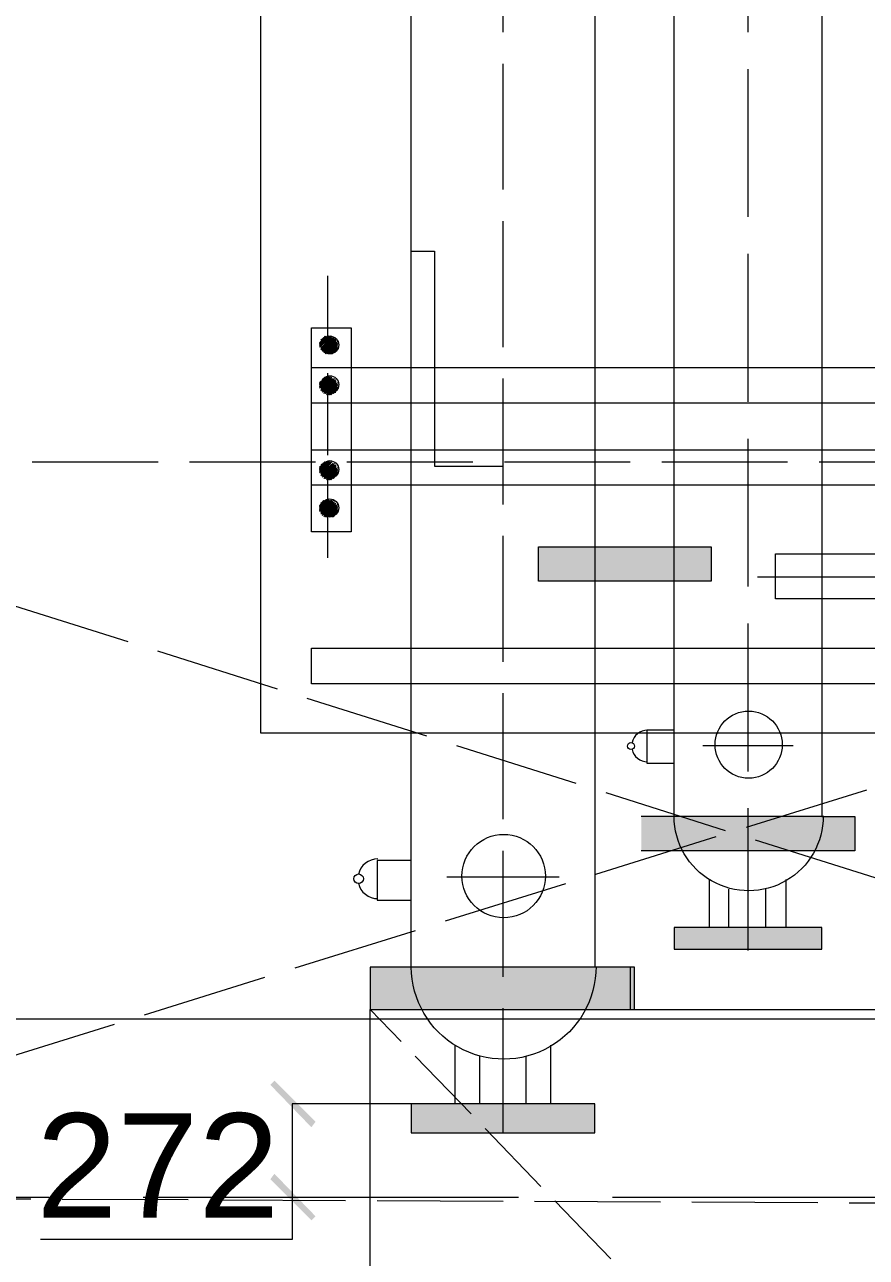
# Model space of a CAD drawing. Header units: inches. Extents: x 2602 to 127694, y 109 to 91908.
# Drawn here: x 18421 to 20438, y 26531 to 29485 of the extents above; entities that cross this region are included whole.
import ezdxf

# ---------------------------------------------------------------- set-up
doc = ezdxf.new("R2010")
doc.units = ezdxf.units.IN
doc.header["$MEASUREMENT"] = 0
doc.linetypes.add('PDF_IMPORT', pattern=[1, 0.8, -0.2])
doc.layers.add('PDF_Geometry', color=7, linetype='Continuous')
doc.layers.add('PDF_Solid Fills', color=7, linetype='Continuous', true_color=0x724639)
doc.layers.add('PDF_Text', color=230, linetype='Continuous', true_color=0xff007f)
doc.styles.add('PDF Arial', font='arial.ttf')

msp = doc.modelspace()

# ---------------------------------------------------------------- hatches: boundary and pattern name
at = {"layer": 'PDF_Solid Fills', "true_color": 0xb85b72, "transparency": 33554559}
msp.add_hatch(color=13, dxfattribs=at).paths.add_polyline_path([(20065.8, 28233.4), (19652.5, 28233.4), (19652.5, 28151.4), (20065.8, 28151.4)])
at = {"layer": 'PDF_Solid Fills', "true_color": 0x5bb8b8, "transparency": 33554559}
for points in [[(20410.2, 27587.2), (19898.5, 27587.2), (19898.5, 27505.2), (20410.2, 27505.2)], [(20331.5, 27321.5), (19977.2, 27321.5), (19977.2, 27269), (20331.5, 27269)], [(19882.1, 27226.4), (19249.1, 27226.4), (19249.1, 27124.7), (19882.1, 27124.7)], [(19787, 26898.4), (19347.5, 26898.4), (19347.5, 26829.5), (19787, 26829.5)]]:
    msp.add_hatch(color=123, dxfattribs=at).paths.add_polyline_path(points)
at = {"layer": 'PDF_Solid Fills', "true_color": 0x00b8b8, "transparency": 33554559}
for points in [[(19108, 26842.6), (19117.8, 26855.7), (19019.4, 26954.1), (19009.6, 26944.3)], [(19019.4, 26731.1), (19009.6, 26718), (19108, 26619.6), (19117.8, 26629.4)]]:
    msp.add_hatch(color=132, dxfattribs=at).paths.add_polyline_path(points)

# ---------------------------------------------------------------- linework, layer by layer
at = {"layer": 'PDF_Geometry', "linetype": 'PDF_IMPORT', "lineweight": 0, "ltscale": 377.218032}
msp.add_lwpolyline([(19567.2, 31654.6), (19567.2, 26829.5)], dxfattribs=at)
at = {"layer": 'PDF_Geometry', "linetype": 'PDF_IMPORT', "lineweight": 0, "ltscale": 442.821168}
msp.add_lwpolyline([(20154.4, 31149.5), (20154.4, 27265.8)], dxfattribs=at)
at = {"layer": 'PDF_Geometry', "color": 123, "lineweight": 0, "true_color": 0x5bb8b8}
for points in [[(19347.5, 31080.6), (19787, 31080.6), (19787, 27226.4), (19347.5, 27226.4)], [(19977.2, 30690.2), (20331.5, 30690.2), (20331.5, 27587.2), (19977.2, 27587.2)], [(20154.4, 27269), (20331.5, 27269), (20331.5, 27321.5), (20154.4, 27321.5), (19977.2, 27321.5), (19977.2, 27269)], [(19567.2, 26829.5), (19787, 26829.5), (19787, 26898.4), (19567.2, 26898.4), (19347.5, 26898.4), (19347.5, 26829.5)]]:
    msp.add_lwpolyline(points, close=True, dxfattribs=at)
at = {"layer": 'PDF_Geometry', "color": 13, "lineweight": 0, "true_color": 0xb85b5b}
msp.add_lwpolyline([(18986.6, 30703.4), (21679.6, 30703.4), (21679.6, 27787.3), (18986.6, 27787.3)], close=True, dxfattribs=at)
at = {"layer": 'PDF_Geometry', "color": 13, "lineweight": 0, "true_color": 0xb85b72}
for points in [[(19347.5, 28941.9), (19347.5, 28941.9)], [(19347.5, 28941.9), (19403.2, 28941.9), (19403.2, 28426.9), (19567.2, 28426.9)]]:
    msp.add_lwpolyline(points, dxfattribs=at)
at = {"layer": 'PDF_Geometry', "linetype": 'PDF_IMPORT', "lineweight": 0, "ltscale": 246.01176}
msp.add_lwpolyline([(19147.4, 28207.2), (19147.4, 28882.9)], dxfattribs=at)
at = {"layer": 'PDF_Geometry', "color": 242, "lineweight": 0, "true_color": 0xdd0037}
for points in [[(19108, 28758.2), (19203.1, 28758.2), (19203.1, 28269.5), (19108, 28269.5)], [(19127.7, 28715.6), (19150.6, 28738.5), (19127.7, 28715.6), (19150.6, 28738.5), (19127.7, 28715.6), (19150.6, 28738.5), (19127.7, 28715.6), (19150.6, 28738.5), (19127.7, 28715.6), (19150.6, 28738.5), (19127.7, 28715.6), (19150.6, 28738.5), (19127.7, 28715.6), (19150.6, 28738.5), (19127.7, 28715.6), (19150.6, 28738.5), (19127.7, 28715.6), (19150.6, 28738.5), (19127.7, 28715.6), (19153.9, 28738.5)], [(19140.8, 28305.6), (19170.3, 28331.8), (19140.8, 28305.6), (19170.3, 28331.8), (19140.8, 28305.6), (19170.3, 28331.8), (19140.8, 28305.6), (19170.3, 28331.8)], [(19144.1, 28305.6), (19170.3, 28328.5), (19144.1, 28305.6), (19170.3, 28328.5), (19144.1, 28305.6), (19170.3, 28328.5)], [(19147.4, 28305.6), (19170.3, 28325.2), (19147.4, 28305.6), (19170.3, 28325.2), (19147.4, 28305.6), (19170.3, 28325.2)]]:
    msp.add_lwpolyline(points, close=True, dxfattribs=at)
for points in [[(19140.8, 28738.5), (19131, 28725.4), (19144.1, 28738.5), (19131, 28722.1), (19144.1, 28738.5), (19127.7, 28722.1), (19144.1, 28738.5), (19127.7, 28722.1), (19144.1, 28738.5), (19127.7, 28722.1), (19144.1, 28738.5), (19127.7, 28722.1), (19144.1, 28738.5), (19127.7, 28722.1), (19144.1, 28738.5), (19127.7, 28722.1), (19147.4, 28738.5), (19127.7, 28718.9), (19147.4, 28738.5), (19127.7, 28718.9), (19147.4, 28738.5), (19127.7, 28718.9), (19147.4, 28738.5), (19127.7, 28718.9), (19147.4, 28738.5), (19127.7, 28718.9), (19147.4, 28738.5), (19127.7, 28718.9), (19147.4, 28738.5), (19127.7, 28718.9), (19147.4, 28738.5), (19127.7, 28718.9), (19150.6, 28738.5), (19127.7, 28718.9)], [(19127.7, 28712.3), (19153.9, 28738.5), (19127.7, 28712.3), (19153.9, 28738.5), (19127.7, 28712.3), (19153.9, 28738.5), (19127.7, 28712.3), (19153.9, 28738.5), (19127.7, 28712.3), (19153.9, 28738.5), (19127.7, 28712.3), (19153.9, 28738.5), (19127.7, 28712.3), (19153.9, 28738.5), (19127.7, 28712.3), (19153.9, 28738.5), (19127.7, 28712.3), (19153.9, 28738.5), (19127.7, 28712.3), (19153.9, 28738.5), (19127.7, 28712.3), (19157.2, 28738.5), (19127.7, 28712.3), (19157.2, 28738.5), (19131, 28709), (19157.2, 28738.5), (19131, 28709), (19157.2, 28738.5), (19131, 28709), (19157.2, 28738.5)], [(19140.8, 28735.3), (19131, 28725.4), (19140.8, 28735.3), (19131, 28725.4), (19140.8, 28735.3), (19131, 28725.4), (19140.8, 28735.3), (19131, 28725.4), (19140.8, 28735.3), (19131, 28728.7), (19137.5, 28735.3), (19131, 28728.7), (19137.5, 28735.3), (19131, 28728.7), (19137.5, 28735.3)], [(19163.8, 28735.3), (19134.2, 28702.5), (19163.8, 28735.3), (19134.2, 28705.7), (19163.8, 28735.3), (19131, 28705.7), (19160.5, 28735.3), (19131, 28705.7), (19160.5, 28735.3), (19131, 28705.7), (19160.5, 28735.3), (19131, 28705.7), (19160.5, 28735.3), (19131, 28705.7), (19160.5, 28735.3), (19131, 28705.7), (19160.5, 28735.3), (19131, 28705.7), (19160.5, 28735.3), (19131, 28705.7), (19160.5, 28735.3), (19131, 28705.7), (19160.5, 28735.3), (19131, 28705.7), (19160.5, 28735.3), (19131, 28705.7), (19160.5, 28735.3), (19131, 28705.7), (19160.5, 28735.3), (19131, 28705.7), (19160.5, 28735.3), (19131, 28705.7), (19160.5, 28735.3), (19131, 28709), (19160.5, 28735.3), (19131, 28709), (19157.2, 28735.3), (19131, 28709), (19157.2, 28735.3), (19131, 28709), (19157.2, 28735.3), (19131, 28709), (19157.2, 28735.3), (19131, 28709), (19157.2, 28735.3), (19131, 28709), (19157.2, 28735.3), (19131, 28709), (19157.2, 28735.3), (19131, 28709), (19157.2, 28735.3), (19131, 28709), (19157.2, 28735.3)], [(19134.2, 28728.7), (19137.5, 28732)], [(19137.5, 28702.5), (19167, 28732), (19134.2, 28702.5), (19167, 28732), (19134.2, 28702.5), (19163.8, 28732), (19134.2, 28702.5), (19163.8, 28732), (19134.2, 28702.5), (19163.8, 28732), (19134.2, 28702.5), (19163.8, 28732), (19134.2, 28702.5), (19163.8, 28732), (19134.2, 28702.5), (19163.8, 28732), (19134.2, 28702.5), (19163.8, 28732), (19134.2, 28702.5), (19163.8, 28732), (19134.2, 28702.5), (19163.8, 28732), (19134.2, 28702.5), (19163.8, 28732), (19134.2, 28702.5), (19163.8, 28732), (19134.2, 28702.5), (19163.8, 28732), (19134.2, 28702.5), (19163.8, 28732), (19134.2, 28702.5), (19163.8, 28732), (19134.2, 28702.5), (19163.8, 28732), (19134.2, 28702.5), (19163.8, 28732)], [(19137.5, 28699.2), (19167, 28732), (19137.5, 28699.2), (19167, 28728.7), (19137.5, 28699.2), (19167, 28728.7), (19137.5, 28699.2), (19167, 28728.7), (19137.5, 28699.2), (19167, 28728.7), (19137.5, 28699.2), (19167, 28728.7), (19137.5, 28699.2), (19167, 28728.7), (19137.5, 28699.2), (19167, 28728.7), (19137.5, 28699.2), (19167, 28728.7), (19137.5, 28699.2), (19167, 28728.7), (19137.5, 28699.2), (19167, 28728.7), (19137.5, 28699.2), (19167, 28728.7), (19137.5, 28699.2), (19167, 28728.7), (19137.5, 28699.2), (19167, 28728.7), (19137.5, 28699.2), (19167, 28728.7), (19137.5, 28699.2), (19167, 28728.7), (19140.8, 28699.2), (19167, 28728.7)], [(19140.8, 28699.2), (19167, 28725.4), (19140.8, 28699.2), (19167, 28725.4), (19140.8, 28699.2), (19167, 28725.4), (19140.8, 28699.2), (19167, 28725.4), (19140.8, 28699.2), (19167, 28725.4), (19140.8, 28699.2), (19170.3, 28725.4), (19140.8, 28699.2), (19170.3, 28725.4), (19140.8, 28699.2), (19170.3, 28725.4), (19140.8, 28695.9), (19170.3, 28725.4), (19140.8, 28695.9), (19170.3, 28725.4), (19140.8, 28695.9), (19170.3, 28725.4), (19140.8, 28695.9), (19170.3, 28725.4), (19140.8, 28695.9), (19170.3, 28725.4), (19144.1, 28695.9), (19170.3, 28725.4)], [(19144.1, 28695.9), (19170.3, 28722.1), (19144.1, 28695.9), (19170.3, 28722.1), (19144.1, 28695.9), (19170.3, 28722.1), (19144.1, 28695.9), (19170.3, 28722.1), (19144.1, 28695.9), (19170.3, 28722.1), (19144.1, 28695.9), (19170.3, 28722.1), (19144.1, 28695.9), (19170.3, 28722.1), (19144.1, 28695.9), (19170.3, 28722.1), (19144.1, 28695.9), (19170.3, 28722.1), (19144.1, 28695.9), (19170.3, 28722.1), (19144.1, 28695.9), (19170.3, 28722.1), (19147.4, 28695.9), (19170.3, 28722.1)], [(19147.4, 28695.9), (19170.3, 28718.9), (19147.4, 28695.9), (19170.3, 28718.9), (19147.4, 28695.9), (19170.3, 28718.9), (19147.4, 28695.9), (19170.3, 28718.9), (19147.4, 28695.9), (19170.3, 28718.9), (19147.4, 28695.9), (19170.3, 28718.9), (19147.4, 28695.9), (19170.3, 28718.9), (19147.4, 28695.9), (19170.3, 28718.9), (19147.4, 28695.9), (19170.3, 28718.9), (19147.4, 28695.9), (19170.3, 28718.9), (19150.6, 28695.9), (19170.3, 28715.6), (19150.6, 28695.9), (19170.3, 28715.6), (19150.6, 28695.9), (19170.3, 28715.6), (19150.6, 28695.9), (19170.3, 28715.6), (19150.6, 28695.9), (19170.3, 28715.6), (19150.6, 28695.9), (19170.3, 28715.6), (19150.6, 28695.9), (19170.3, 28715.6), (19150.6, 28695.9), (19170.3, 28715.6), (19150.6, 28695.9)], [(19153.9, 28695.9), (19170.3, 28715.6), (19153.9, 28695.9), (19170.3, 28712.3), (19153.9, 28695.9), (19170.3, 28712.3), (19153.9, 28695.9), (19170.3, 28712.3), (19153.9, 28695.9), (19170.3, 28712.3), (19153.9, 28695.9), (19170.3, 28712.3), (19153.9, 28695.9), (19170.3, 28712.3), (19153.9, 28695.9), (19170.3, 28712.3), (19157.2, 28695.9), (19170.3, 28709), (19157.2, 28695.9), (19170.3, 28709), (19157.2, 28695.9), (19170.3, 28709), (19157.2, 28695.9), (19170.3, 28709), (19157.2, 28699.2), (19170.3, 28709)], [(19157.2, 28699.2), (19167, 28709), (19160.5, 28699.2), (19167, 28705.7), (19160.5, 28699.2), (19167, 28705.7), (19160.5, 28699.2), (19167, 28705.7), (19160.5, 28699.2)], [(19163.8, 28699.2), (19167, 28705.7)], [(19163.8, 28702.5), (19167, 28702.5)], [(19127.7, 28627), (19144.1, 28640.1), (19131, 28627), (19144.1, 28640.1), (19131, 28627), (19140.8, 28640.1), (19131, 28627), (19140.8, 28640.1), (19131, 28627), (19140.8, 28640.1), (19131, 28627), (19140.8, 28640.1)], [(19127.7, 28623.7), (19144.1, 28640.1), (19127.7, 28623.7), (19144.1, 28640.1), (19127.7, 28623.7), (19144.1, 28640.1), (19127.7, 28623.7), (19144.1, 28640.1), (19127.7, 28623.7), (19144.1, 28640.1), (19127.7, 28623.7), (19147.4, 28640.1), (19127.7, 28623.7), (19147.4, 28640.1), (19127.7, 28623.7), (19147.4, 28640.1), (19127.7, 28620.5), (19147.4, 28640.1), (19127.7, 28620.5), (19147.4, 28640.1), (19127.7, 28620.5), (19147.4, 28640.1), (19127.7, 28620.5), (19147.4, 28640.1), (19127.7, 28620.5), (19147.4, 28640.1), (19127.7, 28620.5), (19150.6, 28640.1), (19127.7, 28620.5), (19150.6, 28640.1), (19127.7, 28620.5), (19150.6, 28640.1), (19127.7, 28620.5)], [(19127.7, 28617.2), (19150.6, 28640.1), (19127.7, 28617.2), (19150.6, 28640.1), (19127.7, 28617.2), (19150.6, 28640.1), (19127.7, 28617.2), (19150.6, 28640.1), (19127.7, 28617.2), (19150.6, 28640.1), (19127.7, 28617.2), (19150.6, 28640.1), (19127.7, 28617.2), (19150.6, 28640.1), (19127.7, 28617.2), (19153.9, 28640.1), (19127.7, 28617.2), (19153.9, 28640.1), (19127.7, 28617.2), (19153.9, 28640.1), (19127.7, 28617.2), (19153.9, 28640.1), (19127.7, 28613.9), (19153.9, 28640.1), (19127.7, 28613.9), (19153.9, 28640.1), (19127.7, 28613.9), (19153.9, 28640.1), (19127.7, 28613.9), (19153.9, 28640.1), (19127.7, 28613.9), (19153.9, 28640.1), (19127.7, 28613.9), (19153.9, 28640.1), (19127.7, 28613.9), (19153.9, 28640.1), (19127.7, 28613.9), (19157.2, 28640.1), (19127.7, 28613.9), (19157.2, 28640.1), (19131, 28613.9), (19157.2, 28640.1), (19131, 28613.9), (19157.2, 28640.1), (19131, 28613.9)], [(19131, 28610.6), (19157.2, 28640.1), (19131, 28610.6), (19157.2, 28640.1), (19131, 28610.6), (19157.2, 28640.1), (19131, 28610.6), (19157.2, 28640.1), (19131, 28610.6), (19157.2, 28640.1), (19131, 28610.6), (19157.2, 28640.1), (19131, 28610.6), (19157.2, 28640.1), (19131, 28610.6), (19157.2, 28640.1), (19131, 28610.6), (19157.2, 28636.9), (19131, 28610.6), (19160.5, 28636.9), (19131, 28610.6), (19160.5, 28636.9), (19131, 28610.6), (19160.5, 28636.9), (19131, 28610.6), (19160.5, 28636.9), (19131, 28610.6), (19160.5, 28636.9), (19131, 28607.3), (19160.5, 28636.9), (19131, 28607.3), (19160.5, 28636.9), (19131, 28607.3), (19160.5, 28636.9), (19131, 28607.3), (19160.5, 28636.9), (19131, 28607.3), (19160.5, 28636.9), (19131, 28607.3), (19160.5, 28636.9), (19131, 28607.3), (19160.5, 28636.9), (19131, 28607.3), (19160.5, 28636.9), (19131, 28607.3), (19160.5, 28636.9), (19131, 28607.3), (19160.5, 28636.9), (19131, 28607.3), (19163.8, 28636.9), (19134.2, 28607.3), (19163.8, 28636.9), (19134.2, 28607.3), (19163.8, 28636.9), (19134.2, 28607.3), (19163.8, 28636.9), (19134.2, 28607.3), (19163.8, 28636.9), (19134.2, 28607.3), (19163.8, 28636.9), (19134.2, 28604.1), (19163.8, 28636.9), (19134.2, 28604.1), (19163.8, 28636.9)], [(19167, 28627), (19140.8, 28600.8), (19167, 28627), (19140.8, 28600.8), (19167, 28630.3), (19140.8, 28600.8), (19167, 28630.3), (19140.8, 28600.8), (19167, 28630.3), (19140.8, 28600.8), (19167, 28630.3), (19140.8, 28600.8), (19167, 28630.3), (19137.5, 28600.8), (19167, 28630.3), (19137.5, 28600.8), (19167, 28630.3), (19137.5, 28600.8), (19167, 28630.3), (19137.5, 28600.8), (19167, 28630.3), (19137.5, 28600.8), (19167, 28630.3), (19137.5, 28600.8), (19167, 28630.3), (19137.5, 28600.8), (19167, 28630.3), (19137.5, 28600.8), (19167, 28630.3), (19137.5, 28600.8), (19167, 28630.3), (19137.5, 28600.8), (19167, 28630.3), (19137.5, 28600.8), (19167, 28633.6), (19137.5, 28604.1), (19167, 28633.6), (19137.5, 28604.1), (19167, 28633.6), (19137.5, 28604.1), (19167, 28633.6), (19137.5, 28604.1), (19167, 28633.6), (19137.5, 28604.1), (19167, 28633.6), (19134.2, 28604.1), (19167, 28633.6), (19134.2, 28604.1), (19163.8, 28633.6), (19134.2, 28604.1), (19163.8, 28633.6), (19134.2, 28604.1), (19163.8, 28633.6), (19134.2, 28604.1), (19163.8, 28633.6), (19134.2, 28604.1), (19163.8, 28633.6), (19134.2, 28604.1), (19163.8, 28633.6), (19134.2, 28604.1), (19163.8, 28633.6), (19134.2, 28604.1), (19163.8, 28633.6), (19134.2, 28604.1), (19163.8, 28633.6), (19134.2, 28604.1), (19163.8, 28633.6), (19134.2, 28604.1), (19163.8, 28633.6)], [(19140.8, 28600.8), (19170.3, 28627), (19140.8, 28600.8), (19170.3, 28627), (19140.8, 28600.8), (19170.3, 28627), (19140.8, 28600.8), (19170.3, 28627), (19140.8, 28600.8), (19170.3, 28627), (19140.8, 28600.8), (19170.3, 28627), (19140.8, 28600.8), (19170.3, 28627), (19140.8, 28600.8), (19170.3, 28627), (19144.1, 28600.8), (19170.3, 28627), (19144.1, 28600.8), (19170.3, 28627), (19144.1, 28600.8), (19170.3, 28627), (19144.1, 28600.8)], [(19170.3, 28627), (19144.1, 28597.5), (19170.3, 28623.7), (19144.1, 28597.5), (19170.3, 28623.7), (19144.1, 28597.5), (19170.3, 28623.7), (19144.1, 28597.5), (19170.3, 28623.7), (19144.1, 28597.5), (19170.3, 28623.7), (19144.1, 28597.5), (19170.3, 28623.7), (19144.1, 28597.5), (19170.3, 28623.7), (19144.1, 28597.5), (19170.3, 28623.7), (19147.4, 28597.5), (19170.3, 28623.7), (19147.4, 28597.5), (19170.3, 28623.7), (19147.4, 28597.5), (19170.3, 28623.7), (19147.4, 28597.5), (19170.3, 28620.5), (19147.4, 28597.5), (19170.3, 28620.5), (19147.4, 28597.5), (19170.3, 28620.5), (19147.4, 28597.5), (19170.3, 28620.5), (19147.4, 28597.5), (19170.3, 28620.5), (19147.4, 28597.5), (19170.3, 28620.5), (19147.4, 28597.5), (19170.3, 28620.5), (19147.4, 28597.5)], [(19150.6, 28597.5), (19170.3, 28620.5), (19150.6, 28597.5), (19170.3, 28620.5), (19150.6, 28597.5), (19170.3, 28620.5), (19150.6, 28597.5), (19170.3, 28617.2), (19150.6, 28597.5), (19170.3, 28617.2), (19150.6, 28597.5), (19170.3, 28617.2), (19150.6, 28597.5), (19170.3, 28617.2), (19150.6, 28597.5), (19170.3, 28617.2), (19150.6, 28597.5), (19170.3, 28617.2), (19153.9, 28597.5), (19170.3, 28617.2), (19153.9, 28597.5), (19170.3, 28617.2), (19153.9, 28597.5), (19170.3, 28613.9), (19153.9, 28597.5), (19170.3, 28613.9), (19153.9, 28597.5), (19170.3, 28613.9), (19153.9, 28597.5), (19170.3, 28613.9), (19153.9, 28597.5), (19170.3, 28613.9), (19153.9, 28597.5)], [(19157.2, 28600.8), (19170.3, 28613.9), (19157.2, 28600.8), (19170.3, 28613.9), (19157.2, 28600.8), (19170.3, 28610.6), (19157.2, 28600.8), (19170.3, 28610.6), (19157.2, 28600.8), (19170.3, 28610.6), (19157.2, 28600.8), (19167, 28610.6), (19160.5, 28600.8), (19167, 28610.6), (19160.5, 28600.8), (19167, 28607.3), (19160.5, 28600.8), (19167, 28607.3), (19160.5, 28600.8)], [(19167, 28607.3), (19163.8, 28604.1), (19167, 28604.1)], [(19131, 28426.9), (19137.5, 28433.5), (19131, 28426.9), (19137.5, 28433.5), (19131, 28426.9), (19140.8, 28433.5), (19131, 28426.9), (19140.8, 28436.8), (19131, 28423.7), (19140.8, 28436.8), (19131, 28423.7), (19140.8, 28436.8), (19131, 28423.7), (19140.8, 28436.8), (19131, 28423.7), (19144.1, 28436.8), (19131, 28423.7), (19144.1, 28436.8), (19127.7, 28423.7), (19144.1, 28436.8), (19127.7, 28420.4), (19144.1, 28436.8), (19127.7, 28420.4), (19144.1, 28436.8), (19127.7, 28420.4), (19144.1, 28436.8), (19127.7, 28420.4), (19144.1, 28436.8), (19127.7, 28420.4), (19147.4, 28436.8), (19127.7, 28420.4), (19147.4, 28436.8), (19127.7, 28420.4), (19147.4, 28436.8), (19127.7, 28417.1), (19147.4, 28436.8), (19127.7, 28417.1), (19147.4, 28436.8), (19127.7, 28417.1), (19147.4, 28436.8), (19127.7, 28417.1), (19147.4, 28436.8), (19127.7, 28417.1), (19147.4, 28436.8), (19127.7, 28417.1), (19150.6, 28436.8), (19127.7, 28417.1), (19150.6, 28436.8), (19127.7, 28417.1), (19150.6, 28436.8), (19127.7, 28417.1), (19150.6, 28436.8), (19127.7, 28413.8), (19150.6, 28436.8), (19127.7, 28413.8), (19150.6, 28436.8), (19127.7, 28413.8), (19150.6, 28436.8), (19127.7, 28413.8), (19150.6, 28436.8), (19127.7, 28413.8), (19150.6, 28436.8), (19127.7, 28413.8), (19150.6, 28436.8), (19127.7, 28413.8), (19153.9, 28436.8), (19127.7, 28413.8), (19153.9, 28436.8), (19127.7, 28413.8), (19153.9, 28436.8), (19127.7, 28413.8), (19153.9, 28436.8), (19127.7, 28413.8)], [(19127.7, 28410.5), (19153.9, 28436.8), (19127.7, 28410.5), (19153.9, 28436.8), (19127.7, 28410.5), (19153.9, 28436.8), (19127.7, 28410.5), (19153.9, 28436.8), (19127.7, 28410.5), (19153.9, 28436.8), (19127.7, 28410.5), (19153.9, 28436.8), (19127.7, 28410.5), (19153.9, 28436.8), (19127.7, 28410.5), (19157.2, 28436.8), (19127.7, 28410.5), (19157.2, 28436.8), (19131, 28410.5), (19157.2, 28436.8), (19131, 28410.5), (19157.2, 28436.8), (19131, 28410.5), (19157.2, 28436.8), (19131, 28410.5)], [(19131, 28407.3), (19157.2, 28436.8), (19131, 28407.3), (19157.2, 28436.8), (19131, 28407.3), (19157.2, 28436.8), (19131, 28407.3), (19157.2, 28436.8), (19131, 28407.3), (19157.2, 28436.8), (19131, 28407.3), (19157.2, 28436.8), (19131, 28407.3), (19157.2, 28436.8), (19131, 28407.3), (19157.2, 28436.8), (19131, 28407.3), (19160.5, 28433.5), (19131, 28407.3), (19160.5, 28433.5), (19131, 28407.3), (19160.5, 28433.5), (19131, 28407.3), (19160.5, 28433.5), (19131, 28407.3), (19160.5, 28433.5), (19131, 28407.3), (19160.5, 28433.5), (19131, 28404), (19160.5, 28433.5), (19131, 28404), (19160.5, 28433.5), (19131, 28404), (19160.5, 28433.5), (19131, 28404), (19160.5, 28433.5), (19131, 28404), (19160.5, 28433.5), (19131, 28404), (19160.5, 28433.5), (19131, 28404), (19160.5, 28433.5), (19131, 28404), (19160.5, 28433.5), (19131, 28404), (19160.5, 28433.5), (19131, 28404), (19163.8, 28433.5), (19134.2, 28404), (19163.8, 28433.5), (19134.2, 28404), (19163.8, 28433.5), (19134.2, 28404), (19163.8, 28433.5), (19134.2, 28404), (19163.8, 28433.5), (19134.2, 28404), (19163.8, 28433.5), (19134.2, 28404), (19163.8, 28433.5), (19134.2, 28400.7), (19163.8, 28433.5), (19134.2, 28400.7), (19163.8, 28430.2), (19134.2, 28400.7), (19163.8, 28430.2), (19134.2, 28400.7), (19163.8, 28430.2), (19134.2, 28400.7), (19163.8, 28430.2), (19134.2, 28400.7), (19163.8, 28430.2), (19134.2, 28400.7), (19163.8, 28430.2), (19134.2, 28400.7), (19163.8, 28430.2), (19134.2, 28400.7), (19163.8, 28430.2), (19134.2, 28400.7), (19163.8, 28430.2), (19134.2, 28400.7), (19163.8, 28430.2), (19134.2, 28400.7), (19167, 28430.2), (19134.2, 28400.7), (19167, 28430.2), (19137.5, 28400.7), (19167, 28430.2), (19137.5, 28400.7), (19167, 28430.2), (19137.5, 28400.7), (19167, 28430.2), (19137.5, 28400.7), (19167, 28430.2), (19137.5, 28400.7), (19167, 28430.2), (19137.5, 28400.7), (19167, 28430.2), (19137.5, 28397.4), (19167, 28426.9), (19137.5, 28397.4), (19167, 28426.9), (19137.5, 28397.4), (19167, 28426.9), (19137.5, 28397.4), (19167, 28426.9), (19137.5, 28397.4), (19167, 28426.9), (19137.5, 28397.4), (19167, 28426.9), (19137.5, 28397.4), (19167, 28426.9), (19137.5, 28397.4), (19167, 28426.9), (19137.5, 28397.4), (19167, 28426.9), (19137.5, 28397.4), (19167, 28426.9), (19140.8, 28397.4), (19167, 28426.9), (19140.8, 28397.4), (19167, 28426.9), (19140.8, 28397.4), (19167, 28426.9), (19140.8, 28397.4), (19167, 28426.9), (19140.8, 28397.4), (19167, 28426.9)], [(19134.2, 28430.2), (19137.5, 28433.5), (19131, 28430.2)], [(19140.8, 28397.4), (19167, 28423.7), (19140.8, 28397.4), (19170.3, 28423.7), (19140.8, 28397.4), (19170.3, 28423.7), (19140.8, 28397.4), (19170.3, 28423.7), (19140.8, 28397.4), (19170.3, 28423.7), (19140.8, 28397.4), (19170.3, 28423.7), (19140.8, 28397.4), (19170.3, 28423.7), (19140.8, 28397.4), (19170.3, 28423.7), (19140.8, 28397.4), (19170.3, 28423.7), (19144.1, 28397.4), (19170.3, 28423.7), (19144.1, 28397.4), (19170.3, 28423.7), (19144.1, 28397.4), (19170.3, 28423.7), (19144.1, 28397.4), (19170.3, 28423.7), (19144.1, 28397.4), (19170.3, 28420.4), (19144.1, 28394.1), (19170.3, 28420.4), (19144.1, 28394.1), (19170.3, 28420.4), (19144.1, 28394.1), (19170.3, 28420.4), (19144.1, 28394.1), (19170.3, 28420.4), (19144.1, 28394.1), (19170.3, 28420.4), (19144.1, 28394.1), (19170.3, 28420.4), (19144.1, 28394.1)], [(19147.4, 28394.1), (19170.3, 28420.4), (19147.4, 28394.1), (19170.3, 28420.4), (19147.4, 28394.1), (19170.3, 28420.4), (19147.4, 28394.1), (19170.3, 28420.4), (19147.4, 28394.1), (19170.3, 28417.1), (19147.4, 28394.1), (19170.3, 28417.1), (19147.4, 28394.1), (19170.3, 28417.1), (19147.4, 28394.1), (19170.3, 28417.1), (19147.4, 28394.1), (19170.3, 28417.1), (19147.4, 28394.1), (19170.3, 28417.1), (19147.4, 28394.1), (19170.3, 28417.1), (19150.6, 28394.1), (19170.3, 28417.1), (19150.6, 28394.1), (19170.3, 28417.1), (19150.6, 28394.1), (19170.3, 28417.1)], [(19150.6, 28394.1), (19170.3, 28413.8), (19150.6, 28394.1), (19170.3, 28413.8), (19150.6, 28394.1), (19170.3, 28413.8), (19150.6, 28394.1), (19170.3, 28413.8), (19150.6, 28394.1), (19170.3, 28413.8), (19150.6, 28394.1), (19170.3, 28413.8), (19153.9, 28394.1), (19170.3, 28413.8), (19153.9, 28394.1), (19170.3, 28413.8), (19153.9, 28394.1), (19170.3, 28413.8)], [(19153.9, 28394.1), (19170.3, 28410.5), (19153.9, 28394.1), (19170.3, 28410.5), (19153.9, 28394.1), (19170.3, 28410.5), (19153.9, 28394.1), (19170.3, 28410.5), (19153.9, 28397.4), (19170.3, 28410.5), (19157.2, 28397.4), (19170.3, 28410.5), (19157.2, 28397.4), (19170.3, 28410.5)], [(19157.2, 28397.4), (19170.3, 28407.3), (19157.2, 28397.4), (19170.3, 28407.3), (19157.2, 28397.4), (19170.3, 28407.3), (19157.2, 28397.4), (19167, 28407.3), (19160.5, 28397.4), (19167, 28407.3), (19160.5, 28397.4), (19167, 28404), (19160.5, 28397.4), (19167, 28404), (19160.5, 28397.4)], [(19163.8, 28400.7), (19167, 28404), (19163.8, 28400.7)], [(19131, 28335.1), (19137.5, 28344.9), (19131, 28335.1), (19140.8, 28344.9), (19131, 28335.1), (19140.8, 28344.9), (19131, 28335.1), (19140.8, 28344.9), (19131, 28335.1), (19140.8, 28344.9), (19131, 28331.8), (19140.8, 28344.9), (19131, 28331.8), (19144.1, 28344.9), (19131, 28331.8), (19144.1, 28344.9), (19127.7, 28331.8), (19144.1, 28344.9), (19127.7, 28331.8), (19144.1, 28344.9), (19127.7, 28331.8), (19144.1, 28344.9), (19127.7, 28328.5), (19144.1, 28344.9), (19127.7, 28328.5), (19144.1, 28344.9), (19127.7, 28328.5), (19147.4, 28344.9), (19127.7, 28328.5), (19147.4, 28344.9), (19127.7, 28328.5), (19147.4, 28344.9), (19127.7, 28328.5), (19147.4, 28344.9), (19127.7, 28328.5), (19147.4, 28344.9), (19127.7, 28328.5), (19147.4, 28344.9), (19127.7, 28325.2), (19147.4, 28344.9), (19127.7, 28325.2), (19147.4, 28344.9), (19127.7, 28325.2), (19150.6, 28344.9), (19127.7, 28322), (19150.6, 28344.9), (19127.7, 28322), (19150.6, 28344.9), (19127.7, 28322), (19150.6, 28344.9), (19127.7, 28325.2), (19150.6, 28344.9), (19127.7, 28325.2), (19150.6, 28344.9), (19127.7, 28325.2), (19150.6, 28344.9), (19127.7, 28325.2), (19150.6, 28344.9), (19127.7, 28325.2), (19150.6, 28348.2), (19127.7, 28325.2), (19150.6, 28348.2), (19127.7, 28325.2)], [(19127.7, 28322), (19153.9, 28344.9), (19127.7, 28322), (19153.9, 28344.9), (19127.7, 28322), (19153.9, 28344.9), (19127.7, 28322), (19153.9, 28344.9), (19127.7, 28322), (19153.9, 28344.9), (19127.7, 28322), (19153.9, 28344.9), (19127.7, 28322), (19153.9, 28344.9), (19127.7, 28322), (19153.9, 28344.9), (19127.7, 28318.7), (19153.9, 28344.9), (19127.7, 28318.7), (19153.9, 28344.9), (19127.7, 28318.7), (19153.9, 28344.9), (19127.7, 28318.7), (19157.2, 28344.9), (19127.7, 28318.7), (19157.2, 28344.9), (19131, 28318.7), (19157.2, 28344.9), (19131, 28318.7), (19157.2, 28344.9), (19131, 28318.7), (19157.2, 28344.9), (19131, 28318.7), (19157.2, 28344.9), (19131, 28318.7), (19157.2, 28344.9), (19131, 28318.7), (19157.2, 28344.9), (19131, 28318.7), (19157.2, 28344.9), (19131, 28318.7)], [(19131, 28315.4), (19157.2, 28344.9), (19131, 28315.4), (19157.2, 28344.9), (19131, 28315.4), (19157.2, 28344.9), (19131, 28315.4), (19157.2, 28344.9), (19131, 28315.4), (19160.5, 28344.9), (19131, 28315.4), (19160.5, 28344.9), (19131, 28315.4), (19160.5, 28344.9), (19131, 28315.4), (19160.5, 28344.9), (19131, 28315.4), (19160.5, 28344.9), (19131, 28315.4), (19160.5, 28344.9), (19131, 28315.4), (19160.5, 28344.9), (19131, 28315.4), (19160.5, 28344.9), (19131, 28315.4), (19160.5, 28344.9), (19131, 28315.4), (19160.5, 28341.6), (19131, 28315.4), (19160.5, 28341.6), (19131, 28312.1), (19160.5, 28341.6), (19131, 28312.1), (19160.5, 28341.6), (19131, 28312.1), (19160.5, 28341.6), (19131, 28312.1), (19160.5, 28341.6), (19131, 28312.1), (19163.8, 28341.6), (19134.2, 28312.1), (19163.8, 28341.6), (19134.2, 28312.1), (19163.8, 28341.6), (19134.2, 28312.1), (19163.8, 28341.6), (19134.2, 28312.1), (19163.8, 28341.6), (19134.2, 28312.1), (19163.8, 28341.6), (19134.2, 28312.1), (19163.8, 28341.6), (19134.2, 28312.1), (19163.8, 28341.6), (19134.2, 28312.1), (19163.8, 28341.6), (19134.2, 28312.1), (19163.8, 28341.6), (19134.2, 28312.1), (19163.8, 28341.6), (19134.2, 28312.1), (19163.8, 28341.6), (19134.2, 28312.1)], [(19134.2, 28338.4), (19137.5, 28341.6), (19131, 28338.4), (19137.5, 28341.6), (19131, 28338.4)], [(19163.8, 28338.4), (19134.2, 28308.8), (19163.8, 28338.4), (19134.2, 28308.8), (19163.8, 28338.4), (19134.2, 28308.8), (19163.8, 28338.4), (19134.2, 28308.8), (19163.8, 28341.6), (19134.2, 28308.8), (19163.8, 28341.6), (19134.2, 28308.8), (19163.8, 28341.6)], [(19134.2, 28308.8), (19167, 28338.4), (19134.2, 28308.8), (19167, 28338.4), (19137.5, 28308.8), (19167, 28338.4), (19137.5, 28308.8), (19167, 28338.4), (19137.5, 28308.8), (19167, 28338.4), (19137.5, 28308.8), (19167, 28338.4), (19137.5, 28308.8), (19167, 28338.4), (19137.5, 28308.8), (19167, 28338.4), (19137.5, 28308.8), (19167, 28338.4), (19137.5, 28308.8), (19167, 28338.4), (19137.5, 28308.8), (19167, 28338.4), (19137.5, 28308.8), (19167, 28338.4), (19137.5, 28308.8), (19167, 28338.4), (19137.5, 28308.8), (19167, 28335.1), (19137.5, 28308.8), (19167, 28335.1), (19137.5, 28308.8), (19167, 28335.1), (19137.5, 28305.6), (19167, 28335.1), (19137.5, 28305.6), (19167, 28335.1), (19140.8, 28305.6), (19167, 28335.1), (19140.8, 28305.6), (19167, 28335.1), (19140.8, 28305.6), (19167, 28335.1), (19140.8, 28305.6), (19167, 28335.1), (19140.8, 28305.6), (19167, 28335.1), (19140.8, 28305.6), (19167, 28335.1)], [(19140.8, 28305.6), (19170.3, 28335.1), (19140.8, 28305.6), (19170.3, 28335.1), (19140.8, 28305.6), (19170.3, 28335.1), (19140.8, 28305.6), (19170.3, 28335.1)], [(19144.1, 28305.6), (19170.3, 28331.8), (19144.1, 28305.6), (19170.3, 28331.8), (19144.1, 28305.6), (19170.3, 28331.8), (19144.1, 28305.6), (19170.3, 28331.8), (19144.1, 28305.6), (19170.3, 28331.8), (19144.1, 28305.6), (19170.3, 28331.8), (19144.1, 28305.6), (19170.3, 28331.8), (19144.1, 28305.6), (19170.3, 28331.8), (19144.1, 28305.6), (19170.3, 28331.8)], [(19147.4, 28305.6), (19170.3, 28328.5), (19147.4, 28305.6), (19170.3, 28328.5), (19147.4, 28305.6), (19170.3, 28328.5), (19147.4, 28305.6), (19170.3, 28328.5), (19147.4, 28305.6), (19170.3, 28328.5), (19147.4, 28305.6), (19170.3, 28328.5), (19147.4, 28305.6), (19170.3, 28328.5), (19147.4, 28305.6), (19170.3, 28328.5)], [(19150.6, 28305.6), (19170.3, 28325.2), (19150.6, 28305.6), (19170.3, 28325.2), (19150.6, 28305.6), (19170.3, 28325.2), (19150.6, 28305.6), (19170.3, 28325.2), (19150.6, 28305.6), (19170.3, 28325.2), (19150.6, 28305.6), (19170.3, 28325.2), (19150.6, 28305.6), (19170.3, 28322), (19150.6, 28305.6), (19170.3, 28322), (19150.6, 28305.6), (19170.3, 28322), (19153.9, 28305.6), (19170.3, 28322), (19153.9, 28305.6), (19170.3, 28322), (19153.9, 28305.6), (19170.3, 28322), (19153.9, 28305.6), (19170.3, 28322), (19153.9, 28305.6), (19170.3, 28322), (19153.9, 28305.6), (19170.3, 28318.7), (19153.9, 28305.6), (19170.3, 28318.7), (19153.9, 28305.6)], [(19157.2, 28305.6), (19170.3, 28318.7), (19157.2, 28305.6), (19170.3, 28318.7), (19157.2, 28305.6), (19170.3, 28318.7), (19157.2, 28305.6), (19170.3, 28318.7), (19157.2, 28305.6), (19170.3, 28315.4), (19157.2, 28305.6), (19167, 28315.4), (19160.5, 28305.6), (19167, 28315.4), (19160.5, 28305.6), (19167, 28315.4), (19160.5, 28308.8), (19167, 28315.4)], [(19160.5, 28308.8), (19167, 28312.1), (19163.8, 28308.8), (19167, 28312.1)]]:
    msp.add_lwpolyline(points, dxfattribs=at)
at = {"layer": 'PDF_Geometry', "color": 244, "lineweight": 0, "true_color": 0x940025}
for points in [[(19108, 28663.1), (21571.4, 28663.1), (21571.4, 28577.8), (19108, 28577.8)], [(19108, 28466.3), (21571.4, 28466.3), (21571.4, 28381), (19108, 28381)], [(19108, 27990.7), (21571.4, 27990.7), (21571.4, 27905.4), (19108, 27905.4)]]:
    msp.add_lwpolyline(points, close=True, dxfattribs=at)
at = {"layer": 'PDF_Geometry', "linetype": 'PDF_IMPORT', "lineweight": 0, "ltscale": 377.218032}
msp.add_lwpolyline([(17307.2, 28436.8), (22962.2, 28436.8), (22962.2, 26649.1), (17307.2, 26675.3)], close=True, dxfattribs=at)
at = {"layer": 'PDF_Geometry', "linetype": 'PDF_IMPORT', "lineweight": 0, "ltscale": 375.517072}
msp.add_lwpolyline([(17307.2, 28436.8), (22962.2, 26649.1)], dxfattribs=at)
at = {"layer": 'PDF_Geometry', "linetype": 'PDF_IMPORT', "lineweight": 0, "ltscale": 377.659881}
msp.add_lwpolyline([(30309.7, 26645.8), (28613.9, 26649.1), (22962.2, 28436.8), (22962.2, 26675.3), (28613.9, 26649.1), (28613.9, 28436.8), (22962.2, 28436.8), (17307.2, 26675.3)], dxfattribs=at)
at = {"layer": 'PDF_Geometry', "color": 13, "lineweight": 0, "true_color": 0xb85b72}
for points in [[(19652.5, 28233.4), (20065.8, 28233.4), (20065.8, 28151.4), (19652.5, 28151.4)], [(20220, 28217), (20659.5, 28217), (20659.5, 28108.8), (20220, 28108.8)]]:
    msp.add_lwpolyline(points, close=True, dxfattribs=at)
at = {"layer": 'PDF_Geometry', "lineweight": 0}
for points in [[(20177.3, 28161.2), (20705.4, 28161.2)], [(20046.1, 27757.8), (20262.6, 27757.8)], [(19432.7, 27442.9), (19701.7, 27442.9)]]:
    msp.add_lwpolyline(points, dxfattribs=at)
at = {"layer": 'PDF_Geometry', "color": 123, "lineweight": 0, "true_color": 0x5bb8b8}
for points in [[(19977.2, 27793.9), (19911.6, 27793.9), (19911.6, 27715.1), (19977.2, 27715.1)], [(20331.5, 27587.2), (20410.2, 27587.2), (20410.2, 27505.2), (19898.5, 27505.2)], [(19347.5, 27482.2), (19265.5, 27482.2), (19265.5, 27387.1), (19347.5, 27387.1)], [(20062.5, 27321.5), (20062.5, 27436.3)], [(20108.5, 27321.5), (20108.5, 27413.4)], [(20197, 27321.5), (20197, 27413.4)], [(20246.2, 27321.5), (20246.2, 27436.3)], [(19872.3, 27226.4), (19872.3, 27124.7)], [(19452.4, 26898.4), (19452.4, 27039.4)], [(19682, 26898.4), (19682, 27039.4)], [(19511.5, 26898.4), (19511.5, 27013.2)], [(19623, 26898.4), (19623, 27013.2)]]:
    msp.add_lwpolyline(points, dxfattribs=at)
for points in [[(20334.8, 27588.9, -1.000002), (19977.2, 27587.2), (19898.5, 27587.2)], [(19790.3, 27228, -1.000002), (19347.5, 27226.4), (19249.1, 27226.4), (19249.1, 27124.7), (19882.1, 27124.7), (19882.1, 27226.4), (19787, 27226.4)]]:
    msp.add_lwpolyline(points, format="xyb", dxfattribs=at)
at = {"layer": 'PDF_Geometry', "color": 132, "lineweight": 0, "true_color": 0x00b8b8}
for points in [[(60585.6, 27101.7), (17435.1, 27101.7), (17435.1, 27200.2)], [(19567.2, 26898.4), (19062.1, 26898.4), (19062.1, 26675.3), (19567.2, 26675.3)], [(19567.2, 26898.4), (19567.2, 26898.4)], [(19062.1, 26675.3), (19062.1, 26573.6), (18458.5, 26573.6)], [(19062.1, 26675.3), (19062.1, 26675.3)], [(19567.2, 26675.3), (19567.2, 26675.3)]]:
    msp.add_lwpolyline(points, dxfattribs=at)
at = {"layer": 'PDF_Geometry', "color": 162, "lineweight": 0, "true_color": 0x002db8}
msp.add_lwpolyline([(19249.1, 27124.7), (21837.1, 27124.7), (21837.1, 24444.8), (19249.1, 24444.8)], close=True, dxfattribs=at)
at = {"layer": 'PDF_Geometry', "color": 162, "linetype": 'PDF_IMPORT', "lineweight": 0, "ltscale": 241.264396, "true_color": 0x002db8}
msp.add_lwpolyline([(21837.1, 24444.8), (19249.1, 27124.7)], dxfattribs=at)
at = {"layer": 'PDF_Geometry', "color": 30, "linetype": 'PDF_IMPORT', "lineweight": 0, "ltscale": 1125.093782, "true_color": 0xff7f00}
msp.add_lwpolyline([(11954, 26675.3), (103309.6, 26675.3)], dxfattribs=at)
at = {"layer": 'PDF_Geometry', "color": 242, "lineweight": 0, "true_color": 0xdd0037}
for centre in [(19152.3, 28717.2), (19152.3, 28622.1), (19152.3, 28418.7), (19152.3, 28326.9)]:
    msp.add_circle(centre, 21.3, dxfattribs=at)
at = {"layer": 'PDF_Geometry', "color": 123, "lineweight": 0, "true_color": 0x5bb8b8}
for centre, radius in [((20156, 27759.4), 80.4), ((19873.9, 27756.1), 8.2), ((19568.9, 27444.5), 100), ((19221.2, 27438), 11.5)]:
    msp.add_circle(centre, radius, dxfattribs=at)
at = {"layer": 'PDF_Geometry', "color": 242, "lineweight": 0, "true_color": 0xdd0037}
msp.add_arc((19145.7, 28618.8), 18.7, 105.2551, 127.875, dxfattribs=at)
at = {"layer": 'PDF_Geometry', "color": 123, "lineweight": 0, "true_color": 0x5bb8b8}
for centre, radius, start, end in [((19913.3, 27756.1), 37.7, 89.9974, 167.3659), ((19913.3, 27756.1), 37.7, 192.634, 270.0026), ((19267.1, 27438), 47.6, 90.0013, 167.3626), ((19267.1, 27438), 47.6, 192.6374, 269.9987)]:
    msp.add_arc(centre, radius, start, end, dxfattribs=at)

# ---------------------------------------------------------------- texts
at = {"layer": 'PDF_Text', "color": 132, "true_color": 0x00b8b8, "insert": (18448.7, 26626.1), "char_height": 249.99, "attachment_point": 7, "style": 'PDF Arial'}
msp.add_mtext('272', dxfattribs=at)

doc.saveas('drawing.dxf')
